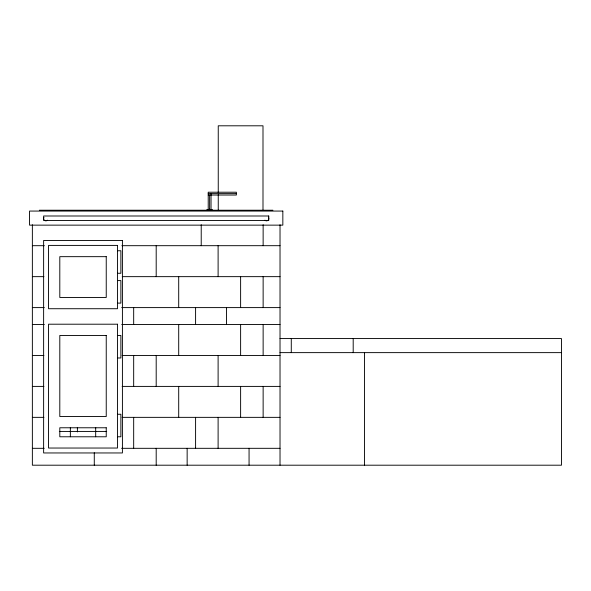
<?xml version="1.0" encoding="UTF-8"?>
<svg xmlns="http://www.w3.org/2000/svg" width="591" height="591" viewBox="0 0 591 591"><rect width="100%" height="100%" fill="white"/><g stroke="black" fill="none" stroke-linecap="round" stroke-linejoin="round"><path stroke-width="0.89" d="M43.926 217.466L43.697 218.013A2.253 2.253 0 0 0 43.926 219.719M208.217 193.626L236.363 193.626M208.217 195.03L236.363 195.03L236.363 192.215L208.217 192.215L208.217 209.783M206.835 209.665L212.457 209.665M39.361 210.226L272.946 210.226M32.365 245.686L44.362 245.686M121.864 245.686L280.023 245.686M117.498 250.754L120.874 250.754L120.874 273.264L117.498 273.264M32.365 276.647L43.919 276.647M122.256 276.647L280.023 276.647M117.498 280.585L120.874 280.585L120.874 303.102L117.498 303.102M32.365 307.601L44.34 307.601M121.702 307.601L280.023 307.601M32.365 324.489L44.34 324.489M121.702 324.489L280.023 324.489M117.498 335.466L120.874 335.466L120.874 357.976L117.498 357.976M280.023 338.562L561.45 338.562L561.45 465.198L32.365 465.198L32.365 224.743M280.023 352.628L561.45 352.628M32.365 355.442L43.919 355.442M122.123 355.442L280.023 355.442M32.365 386.403L43.919 386.403M122.123 386.403L280.023 386.403M117.498 414.261L120.874 414.261L120.874 436.779L117.498 436.779M32.365 417.357L43.919 417.357M122.123 417.357L280.023 417.357M59.344 431.43L106.698 431.43M32.365 448.318L44.199 448.318M121.591 448.318L280.023 448.318M268.661 217.939L268.691 218.013A2.253 2.253 0 0 1 268.691 219.172M364.448 352.628L364.448 465.198M353.196 338.562L353.196 352.628M291.282 338.562L291.282 352.628M280.023 224.743L280.023 465.198M263.135 224.743L263.135 245.686M263.135 276.647L263.135 307.601M263.135 324.489L263.135 355.442M263.135 386.403L263.135 417.357M262.995 210.226L262.995 125.802L218.249 125.802L218.249 192.792M249.062 448.318L249.062 465.198M240.618 276.647L240.618 307.601M240.618 324.489L240.618 355.442M240.618 386.403L240.618 417.357M226.552 307.601L226.552 324.489M218.249 194.624L218.249 210.226M218.109 245.686L218.109 276.647M218.109 355.442L218.109 386.403M218.109 417.357L218.109 448.318M211.031 193.626L211.031 209.746M209.628 195.03L209.628 209.783M201.221 224.743L201.221 245.686M195.591 307.601L195.591 324.489M195.591 417.357L195.591 448.318M187.148 448.318L187.148 465.198M178.704 276.647L178.704 307.601M178.704 324.489L178.704 355.442M178.704 386.403L178.704 417.357M156.194 245.686L156.194 276.647M156.194 355.442L156.194 386.403M156.194 448.318L156.194 465.198M133.677 307.601L133.677 324.489M133.677 355.442L133.677 386.403M133.677 417.357L133.677 448.318M95.683 427.411L95.683 436.764M94.279 452.758L94.279 465.198M77.391 427.374L77.391 431.925M70.359 427.411L70.359 436.764M268.107 220.184A2.253 2.253 0 0 1 264.923 220.184M47.465 220.184A2.253 2.253 0 0 1 44.281 220.184M209.362 209.273L209.879 209.487L209.362 209.273M282.838 211.068L29.55 211.068L29.55 225.141L282.838 225.141L282.838 211.068M268.765 215.996L43.623 215.996L43.623 220.458L268.765 220.458L268.765 215.996M122.418 240.478L43.623 240.478L43.623 452.957L122.418 452.957L122.418 240.478M117.498 245.405L48.543 245.405L48.543 308.724L117.498 308.724L117.498 245.405M106.24 256.664L59.802 256.664L59.802 297.472L106.24 297.472L106.24 256.664M117.498 324.208L48.543 324.208L48.543 448.037L117.498 448.037L117.498 324.208M106.24 335.466L59.802 335.466L59.802 416.515L106.24 416.515L106.24 335.466M106.24 427.773L59.802 427.773L59.802 436.779L106.24 436.779L106.24 427.773"/></g></svg>
